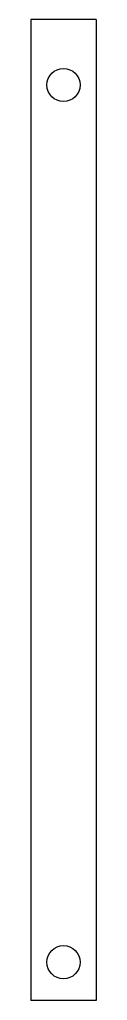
# Model space of a CAD drawing. Header units: millimetres. Extents: x 0 to 12, y 0 to 180.
import ezdxf

# ---------------------------------------------------------------- set-up
doc = ezdxf.new("R2010")
doc.units = ezdxf.units.MM

msp = doc.modelspace()

# ---------------------------------------------------------------- linework, layer by layer
for p, q in [((12, 180, 0.9), (0, 180, 0.9)), ((0, 180, 0.9), (0, 0, 0.9)), ((12, 180, 0.9), (12, 0, 0.9)), ((12, 0, 0.9), (0, 0, 0.9))]:
    msp.add_line(p, q)
for centre in [(6, 168, 0.9), (6, 7, 0.9)]:
    msp.add_circle(centre, 3.05)

doc.saveas('drawing.dxf')
